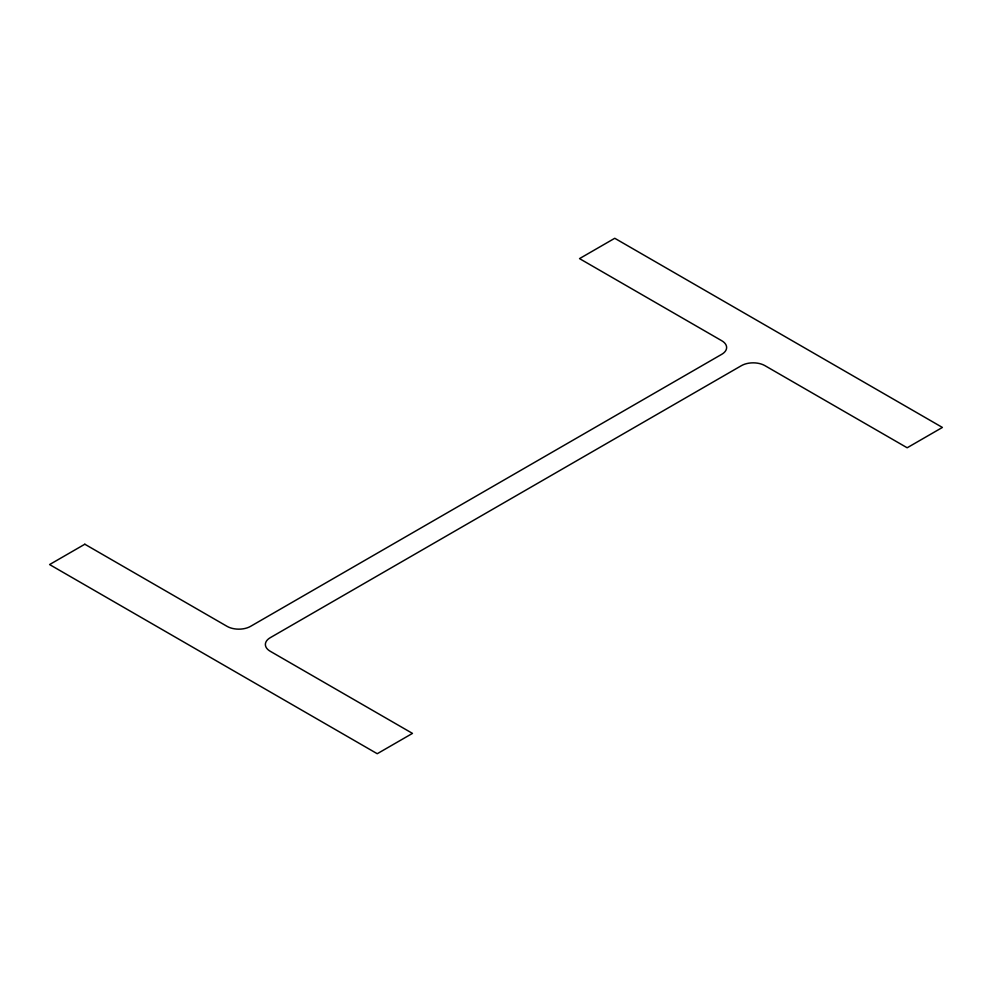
<?xml version="1.0" encoding="UTF-8"?>
<svg xmlns="http://www.w3.org/2000/svg" width="992" height="992" viewBox="0 0 992 992"><rect width="100%" height="100%" fill="white"/><g stroke="black" fill="none" stroke-linecap="round" stroke-linejoin="round"><path stroke-width="1.49" d="M84.828 544.224L49.6 564.56L377.245 753.722L412.474 733.386L270.233 651.26A16.604 9.585 0 0 1 270.233 637.707L741.433 365.651A16.604 9.585 0 0 1 764.931 365.651L907.172 447.776L942.4 427.44L614.755 238.278L579.526 258.614L721.767 340.74A16.604 9.585 0 0 1 721.767 354.293L250.567 626.349A16.604 9.585 0 0 1 227.069 626.349L84.828 544.224"/></g></svg>
